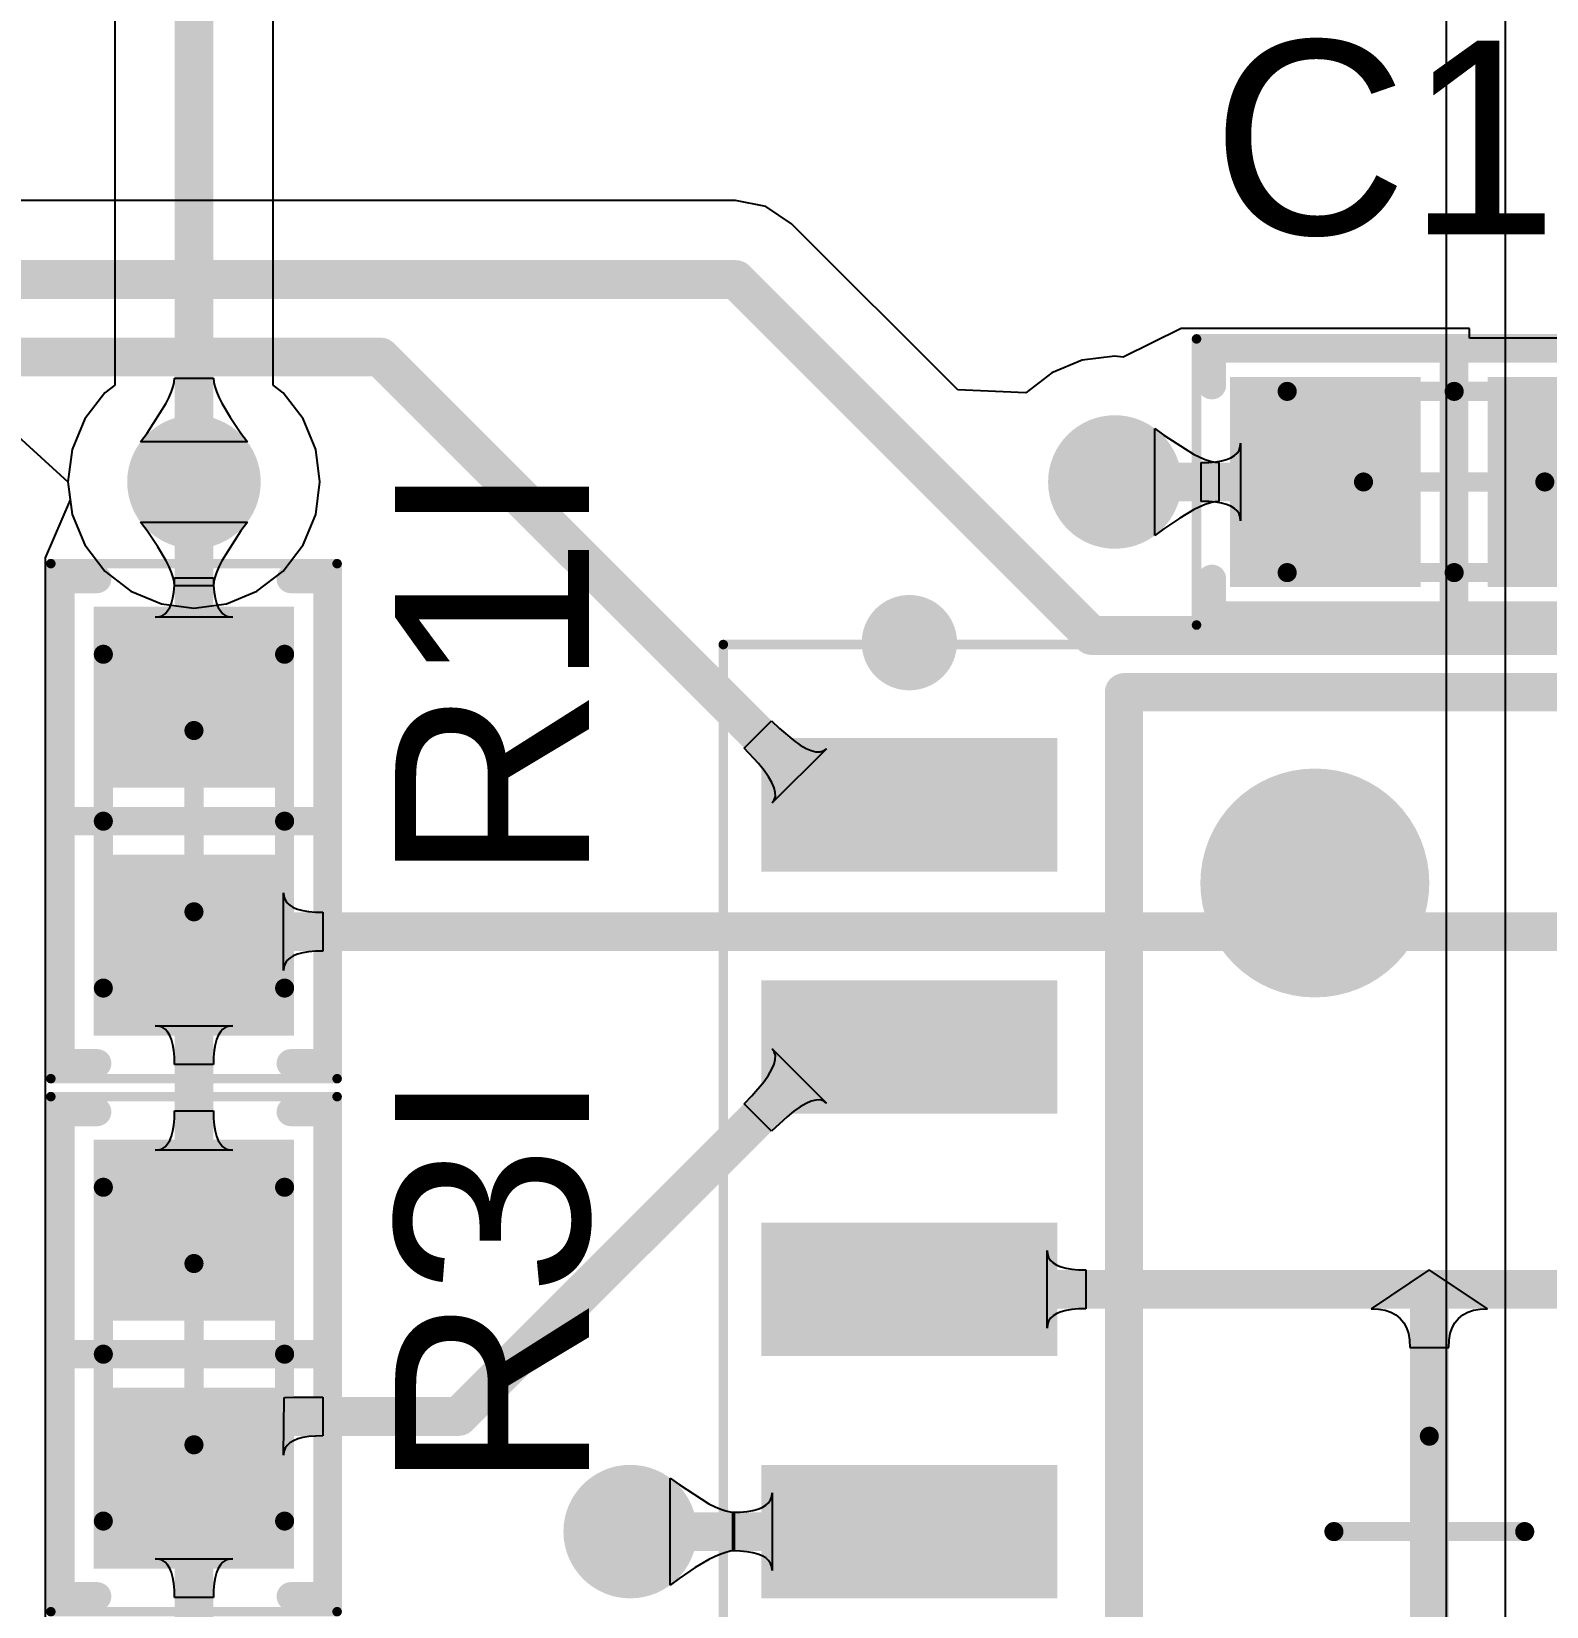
# Model space of a CAD drawing. Header units: inches. Extents: x -0.14 to 3.29, y -0.08 to 7.88.
# Drawn here: x 2.3459 to 2.6585, y 4.03 to 4.355 of the extents above; entities that cross this region are included whole.
import ezdxf

# ---------------------------------------------------------------- set-up
doc = ezdxf.new("R2010")
doc.units = ezdxf.units.IN
doc.header["$MEASUREMENT"] = 0
for name, color, linetype in [('Bottom Layer', 5, 'Continuous'), ('Top 3D Body', 56, 'Continuous'), ('Top Courtyard', 56, 'Continuous'), ('Top Layer', 1, 'Continuous'), ('Top Overlay', 2, 'Continuous'), ('Top Paste', 8, 'Continuous'), ('Top Solder', 216, 'Continuous'), ('Via Holes', 16, 'Continuous')]:
    doc.layers.add(name, color=color, linetype=linetype)
doc.styles.add('Arial', font='', dxfattribs={"height": 0.2})
doc.styles.get('Arial').set_extended_font_data('Arial')

# ---------------------------------------------------------------- blocks, each defined once
blk = doc.blocks.new('34355DA5_B1DA_47C2_A88A_ECF82120A4F7_251')
at = {"layer": 'Top Layer'}
for points in [[(-0.13583, 0.13819), (-0.13583, 0.16181), (-0.07874, 0.16181), (-0.07874, 0.13819)], [(-0.13583, 0.08819), (-0.13583, 0.11181), (-0.07874, 0.11181), (-0.07874, 0.08819)], [(-0.13583, 0.03819), (-0.13583, 0.06181), (-0.07874, 0.06181), (-0.07874, 0.03819)], [(-0.13583, -0.01181), (-0.13583, 0.01181), (-0.07874, 0.01181), (-0.07874, -0.01181)]]:
    blk.add_hatch(color=1, dxfattribs=at).paths.add_polyline_path(points)
at = {"layer": 'Top Paste'}
for points in [[(-0.13583, 0.13819), (-0.13583, 0.16181), (-0.07874, 0.16181), (-0.07874, 0.13819)], [(-0.13583, 0.08819), (-0.13583, 0.11181), (-0.07874, 0.11181), (-0.07874, 0.08819)], [(-0.13583, 0.03819), (-0.13583, 0.06181), (-0.07874, 0.06181), (-0.07874, 0.03819)], [(-0.13583, -0.01181), (-0.13583, 0.01181), (-0.07874, 0.01181), (-0.07874, -0.01181)]]:
    blk.add_hatch(color=8, dxfattribs=at).paths.add_polyline_path(points)
at = {"layer": 'Top Solder'}
for points in [[(-0.13779, 0.13622), (-0.13779, 0.16378), (-0.07677, 0.16378), (-0.07677, 0.13622)], [(-0.13779, 0.08622), (-0.13779, 0.11378), (-0.07677, 0.11378), (-0.07677, 0.08622)], [(-0.13779, 0.03622), (-0.13779, 0.06378), (-0.07677, 0.06378), (-0.07677, 0.03622)], [(-0.13779, -0.01378), (-0.13779, 0.01378), (-0.07677, 0.01378), (-0.07677, -0.01378)]]:
    blk.add_hatch(color=216, dxfattribs=at).paths.add_polyline_path(points)
at = {"layer": 'Top Courtyard'}
for points in [[(-0.14567, 0.18307, 0.00197, 0.00197, 0), (0.14567, 0.18307, 0.00197, 0.00197, 0)], [(-0.14567, -0.18307, 0.00197, 0.00197, 0), (-0.14567, 0.18307, 0.00197, 0.00197, 0)], [(0, -0.01969, 0.00394, 0.00394, 0), (0, 0.01969, 0.00394, 0.00394, 0)], [(-0.01968, 0, 0.00394, 0.00394, 0), (0.01969, 0, 0.00394, 0.00394, 0)]]:
    blk.add_lwpolyline(points, format="xyseb", dxfattribs=at)
for points in [[(-0.14616, 0.18307, 0.000984, 0.000984, 1), (-0.14518, 0.18307, 0.000984, 0.000984, 1)], [(-0.14616, 0.18307, 0.000984, 0.000984, 1), (-0.14518, 0.18307, 0.000984, 0.000984, 1)], [(-0.00098, 0.01969, 0.00197, 0.00197, 1), (0.00098, 0.01969, 0.00197, 0.00197, 1)], [(-0.02067, 0, 0.00197, 0.00197, 1), (-0.0187, 0, 0.00197, 0.00197, 1)], [(0.0187, 0, 0.00197, 0.00197, 1), (0.02067, 0, 0.00197, 0.00197, 1)]]:
    blk.add_lwpolyline(points, format="xyseb", close=True, dxfattribs=at)
at = {"layer": 'Top Overlay'}
for points in [[(-0.10236, 0.18346, 0.00984, 0.00984, 1), (-0.1122, 0.18346, 0.00984, 0.00984, 1)], [(-0.11467, 0.18346, 0.00492, 0.00492, 1), (-0.10974, 0.18346, 0.00492, 0.00492, 1)], [(-0.10482, 0.18346, 0.00492, 0.00492, 1), (-0.0999, 0.18346, 0.00492, 0.00492, 1)], [(-0.06496, 0.17323, 0.00394, 0.00394, 1), (-0.06102, 0.17323, 0.00394, 0.00394, 1)], [(-0.06496, 0.17323, 0.00394, 0.00394, 1), (-0.06102, 0.17323, 0.00394, 0.00394, 1)], [(-0.01181, 0.13386, 0.02362, 0.02362, 1), (-0.03543, 0.13386, 0.02362, 0.02362, 1)], [(-0.04134, 0.13386, 0.01181, 0.01181, 1), (-0.02953, 0.13386, 0.01181, 0.01181, 1)], [(-0.01772, 0.13386, 0.01181, 0.01181, 1), (-0.00591, 0.13386, 0.01181, 0.01181, 1)]]:
    blk.add_lwpolyline(points, format="xyseb", close=True, dxfattribs=at)
for points in [[(-0.06299, 0.17323, 0.00787, 0.00787, 0), (0.06299, 0.17323, 0.00787, 0.00787, 0)], [(-0.06299, -0.17323, 0.00787, 0.00787, 0), (-0.06299, 0.17323, 0.00787, 0.00787, 0)]]:
    blk.add_lwpolyline(points, format="xyseb", dxfattribs=at)
blk = doc.blocks.new('RES_0603_1608_358')
at = {"layer": 'Top Layer'}
for points in [[(-0.04232, -0.0187), (-0.04232, 0.0187), (-0.00886, 0.0187), (-0.00886, -0.0187)], [(0.00886, -0.0187), (0.00886, 0.0187), (0.04232, 0.0187), (0.04232, -0.0187)]]:
    blk.add_hatch(color=1, dxfattribs=at).paths.add_polyline_path(points)
at = {"layer": 'Top Paste'}
for points in [[(-0.04232, -0.0187), (-0.04232, 0.0187), (-0.00886, 0.0187), (-0.00886, -0.0187)], [(0.00886, -0.0187), (0.00886, 0.0187), (0.04232, 0.0187), (0.04232, -0.0187)]]:
    blk.add_hatch(color=8, dxfattribs=at).paths.add_polyline_path(points)
at = {"layer": 'Top Solder'}
for points in [[(-0.04429, -0.02067), (-0.04429, 0.02067), (-0.00689, 0.02067), (-0.00689, -0.02067)], [(0.00689, -0.02067), (0.00689, 0.02067), (0.04429, 0.02067), (0.04429, -0.02067)]]:
    blk.add_hatch(color=216, dxfattribs=at).paths.add_polyline_path(points)
at = {"layer": 'Top 3D Body'}
for points in [[(0.03445, 0.0187, 0.00394, 0.00394, 0), (-0.03445, 0.0187, 0.00394, 0.00394, 0)], [(-0.03445, -0.0187, 0.00394, 0.00394, 0), (-0.03445, 0.0187, 0.00394, 0.00394, 0)], [(0.03445, -0.0187, 0.00394, 0.00394, 0), (0.03445, 0.0187, 0.00394, 0.00394, 0)], [(0.03445, -0.0187, 0.00394, 0.00394, 0), (-0.03445, -0.0187, 0.00394, 0.00394, 0)]]:
    blk.add_lwpolyline(points, format="xyseb", dxfattribs=at)
for points in [[(-0.03543, 0.0187, 0.00197, 0.00197, 1), (-0.03346, 0.0187, 0.00197, 0.00197, 1)], [(-0.03543, 0.0187, 0.00197, 0.00197, 1), (-0.03346, 0.0187, 0.00197, 0.00197, 1)], [(0.03347, 0.0187, 0.00197, 0.00197, 1), (0.03543, 0.0187, 0.00197, 0.00197, 1)], [(0.03347, 0.0187, 0.00197, 0.00197, 1), (0.03543, 0.0187, 0.00197, 0.00197, 1)], [(-0.03543, -0.0187, 0.00197, 0.00197, 1), (-0.03346, -0.0187, 0.00197, 0.00197, 1)], [(-0.03543, -0.0187, 0.00197, 0.00197, 1), (-0.03346, -0.0187, 0.00197, 0.00197, 1)], [(0.03347, -0.0187, 0.00197, 0.00197, 1), (0.03543, -0.0187, 0.00197, 0.00197, 1)], [(0.03347, -0.0187, 0.00197, 0.00197, 1), (0.03543, -0.0187, 0.00197, 0.00197, 1)]]:
    blk.add_lwpolyline(points, format="xyseb", close=True, dxfattribs=at)
at = {"layer": 'Top Courtyard'}
for points in [[(0.05315, 0.02953, 0.00197, 0.00197, 0), (-0.05315, 0.02953, 0.00197, 0.00197, 0)], [(-0.05315, -0.02953, 0.00197, 0.00197, 0), (-0.05315, 0.02953, 0.00197, 0.00197, 0)], [(0.05315, -0.02953, 0.00197, 0.00197, 0), (0.05315, 0.02953, 0.00197, 0.00197, 0)], [(0, -0.0187, 0.00394, 0.00394, 0), (0, 0.0187, 0.00394, 0.00394, 0)], [(0.0187, 0, 0.00394, 0.00394, 0), (-0.0187, 0, 0.00394, 0.00394, 0)], [(0.05315, -0.02953, 0.00197, 0.00197, 0), (-0.05315, -0.02953, 0.00197, 0.00197, 0)]]:
    blk.add_lwpolyline(points, format="xyseb", dxfattribs=at)
for points in [[(-0.05364, 0.02953, 0.000984, 0.000984, 1), (-0.05266, 0.02953, 0.000984, 0.000984, 1)], [(-0.05364, 0.02953, 0.000984, 0.000984, 1), (-0.05266, 0.02953, 0.000984, 0.000984, 1)], [(0.05266, 0.02953, 0.000984, 0.000984, 1), (0.05364, 0.02953, 0.000984, 0.000984, 1)], [(0.05266, 0.02953, 0.000984, 0.000984, 1), (0.05364, 0.02953, 0.000984, 0.000984, 1)], [(-0.00098, 0.0187, 0.00197, 0.00197, 1), (0.00099, 0.0187, 0.00197, 0.00197, 1)], [(-0.01969, 0, 0.00197, 0.00197, 1), (-0.01772, 0, 0.00197, 0.00197, 1)], [(0.01772, 0, 0.00197, 0.00197, 1), (0.01969, 0, 0.00197, 0.00197, 1)], [(-0.00098, -0.0187, 0.00197, 0.00197, 1), (0.00099, -0.0187, 0.00197, 0.00197, 1)], [(-0.05364, -0.02953, 0.000984, 0.000984, 1), (-0.05266, -0.02953, 0.000984, 0.000984, 1)], [(-0.05364, -0.02953, 0.000984, 0.000984, 1), (-0.05266, -0.02953, 0.000984, 0.000984, 1)], [(0.05266, -0.02953, 0.000984, 0.000984, 1), (0.05364, -0.02953, 0.000984, 0.000984, 1)], [(0.05266, -0.02953, 0.000984, 0.000984, 1), (0.05364, -0.02953, 0.000984, 0.000984, 1)]]:
    blk.add_lwpolyline(points, format="xyseb", close=True, dxfattribs=at)
at = {"layer": 'Top Overlay'}
for points in [[(0.05, 0.02756, 0.00591, 0.00591, 0), (-0.05, 0.02756, 0.00591, 0.00591, 0)], [(-0.05, 0.02, 0.00591, 0.00591, 0), (-0.05, 0.02756, 0.00591, 0.00591, 0)], [(0, -0.02756, 0.00591, 0.00591, 0), (0, 0.02756, 0.00591, 0.00591, 0)], [(0.05, 0.02, 0.00591, 0.00591, 0), (0.05, 0.02756, 0.00591, 0.00591, 0)], [(-0.05, -0.02756, 0.00591, 0.00591, 0), (-0.05, -0.02, 0.00591, 0.00591, 0)], [(0.05, -0.02756, 0.00591, 0.00591, 0), (0.05, -0.02, 0.00591, 0.00591, 0)], [(0.05, -0.02756, 0.00591, 0.00591, 0), (-0.05, -0.02756, 0.00591, 0.00591, 0)]]:
    blk.add_lwpolyline(points, format="xyseb", dxfattribs=at)
for points in [[(-0.05148, 0.02756, 0.00295, 0.00295, 1), (-0.04852, 0.02756, 0.00295, 0.00295, 1)], [(-0.05148, 0.02756, 0.00295, 0.00295, 1), (-0.04852, 0.02756, 0.00295, 0.00295, 1)], [(-0.00148, 0.02756, 0.00295, 0.00295, 1), (0.00148, 0.02756, 0.00295, 0.00295, 1)], [(0.04852, 0.02756, 0.00295, 0.00295, 1), (0.05148, 0.02756, 0.00295, 0.00295, 1)], [(0.04852, 0.02756, 0.00295, 0.00295, 1), (0.05148, 0.02756, 0.00295, 0.00295, 1)], [(-0.05148, 0.02, 0.00295, 0.00295, 1), (-0.04852, 0.02, 0.00295, 0.00295, 1)], [(0.04852, 0.02, 0.00295, 0.00295, 1), (0.05148, 0.02, 0.00295, 0.00295, 1)], [(-0.05148, -0.02, 0.00295, 0.00295, 1), (-0.04852, -0.02, 0.00295, 0.00295, 1)], [(0.04852, -0.02, 0.00295, 0.00295, 1), (0.05148, -0.02, 0.00295, 0.00295, 1)], [(-0.05148, -0.02756, 0.00295, 0.00295, 1), (-0.04852, -0.02756, 0.00295, 0.00295, 1)], [(-0.05148, -0.02756, 0.00295, 0.00295, 1), (-0.04852, -0.02756, 0.00295, 0.00295, 1)], [(-0.00148, -0.02756, 0.00295, 0.00295, 1), (0.00148, -0.02756, 0.00295, 0.00295, 1)], [(0.04852, -0.02756, 0.00295, 0.00295, 1), (0.05148, -0.02756, 0.00295, 0.00295, 1)], [(0.04852, -0.02756, 0.00295, 0.00295, 1), (0.05148, -0.02756, 0.00295, 0.00295, 1)]]:
    blk.add_lwpolyline(points, format="xyseb", close=True, dxfattribs=at)
blk = doc.blocks.new('RES_0603_1608_378')
at = {"layer": 'Top Layer'}
for points in [[(-0.04232, -0.0187), (-0.04232, 0.0187), (-0.00886, 0.0187), (-0.00886, -0.0187)], [(0.00886, -0.0187), (0.00886, 0.0187), (0.04232, 0.0187), (0.04232, -0.0187)]]:
    blk.add_hatch(color=1, dxfattribs=at).paths.add_polyline_path(points)
at = {"layer": 'Top Paste'}
for points in [[(-0.04232, -0.0187), (-0.04232, 0.0187), (-0.00886, 0.0187), (-0.00886, -0.0187)], [(0.00886, -0.0187), (0.00886, 0.0187), (0.04232, 0.0187), (0.04232, -0.0187)]]:
    blk.add_hatch(color=8, dxfattribs=at).paths.add_polyline_path(points)
at = {"layer": 'Top Solder'}
for points in [[(-0.04429, -0.02067), (-0.04429, 0.02067), (-0.00689, 0.02067), (-0.00689, -0.02067)], [(0.00689, -0.02067), (0.00689, 0.02067), (0.04429, 0.02067), (0.04429, -0.02067)]]:
    blk.add_hatch(color=216, dxfattribs=at).paths.add_polyline_path(points)
at = {"layer": 'Top 3D Body'}
for points in [[(0.03445, 0.0187, 0.00394, 0.00394, 0), (-0.03445, 0.0187, 0.00394, 0.00394, 0)], [(-0.03445, -0.0187, 0.00394, 0.00394, 0), (-0.03445, 0.0187, 0.00394, 0.00394, 0)], [(0.03445, -0.0187, 0.00394, 0.00394, 0), (0.03445, 0.0187, 0.00394, 0.00394, 0)], [(0.03445, -0.0187, 0.00394, 0.00394, 0), (-0.03445, -0.0187, 0.00394, 0.00394, 0)]]:
    blk.add_lwpolyline(points, format="xyseb", dxfattribs=at)
for points in [[(-0.03543, 0.0187, 0.00197, 0.00197, 1), (-0.03346, 0.0187, 0.00197, 0.00197, 1)], [(-0.03543, 0.0187, 0.00197, 0.00197, 1), (-0.03346, 0.0187, 0.00197, 0.00197, 1)], [(0.03347, 0.0187, 0.00197, 0.00197, 1), (0.03543, 0.0187, 0.00197, 0.00197, 1)], [(0.03347, 0.0187, 0.00197, 0.00197, 1), (0.03543, 0.0187, 0.00197, 0.00197, 1)], [(-0.03543, -0.0187, 0.00197, 0.00197, 1), (-0.03346, -0.0187, 0.00197, 0.00197, 1)], [(-0.03543, -0.0187, 0.00197, 0.00197, 1), (-0.03346, -0.0187, 0.00197, 0.00197, 1)], [(0.03347, -0.0187, 0.00197, 0.00197, 1), (0.03543, -0.0187, 0.00197, 0.00197, 1)], [(0.03347, -0.0187, 0.00197, 0.00197, 1), (0.03543, -0.0187, 0.00197, 0.00197, 1)]]:
    blk.add_lwpolyline(points, format="xyseb", close=True, dxfattribs=at)
at = {"layer": 'Top Courtyard'}
for points in [[(0.05315, 0.02953, 0.00197, 0.00197, 0), (-0.05315, 0.02953, 0.00197, 0.00197, 0)], [(-0.05315, -0.02953, 0.00197, 0.00197, 0), (-0.05315, 0.02953, 0.00197, 0.00197, 0)], [(0.05315, -0.02953, 0.00197, 0.00197, 0), (0.05315, 0.02953, 0.00197, 0.00197, 0)], [(0, -0.0187, 0.00394, 0.00394, 0), (0, 0.0187, 0.00394, 0.00394, 0)], [(0.0187, 0, 0.00394, 0.00394, 0), (-0.0187, 0, 0.00394, 0.00394, 0)], [(0.05315, -0.02953, 0.00197, 0.00197, 0), (-0.05315, -0.02953, 0.00197, 0.00197, 0)]]:
    blk.add_lwpolyline(points, format="xyseb", dxfattribs=at)
for points in [[(-0.05364, 0.02953, 0.000984, 0.000984, 1), (-0.05266, 0.02953, 0.000984, 0.000984, 1)], [(-0.05364, 0.02953, 0.000984, 0.000984, 1), (-0.05266, 0.02953, 0.000984, 0.000984, 1)], [(0.05266, 0.02953, 0.000984, 0.000984, 1), (0.05364, 0.02953, 0.000984, 0.000984, 1)], [(0.05266, 0.02953, 0.000984, 0.000984, 1), (0.05364, 0.02953, 0.000984, 0.000984, 1)], [(-0.00098, 0.0187, 0.00197, 0.00197, 1), (0.00099, 0.0187, 0.00197, 0.00197, 1)], [(-0.01969, 0, 0.00197, 0.00197, 1), (-0.01772, 0, 0.00197, 0.00197, 1)], [(0.01772, 0, 0.00197, 0.00197, 1), (0.01969, 0, 0.00197, 0.00197, 1)], [(-0.00098, -0.0187, 0.00197, 0.00197, 1), (0.00099, -0.0187, 0.00197, 0.00197, 1)], [(-0.05364, -0.02953, 0.000984, 0.000984, 1), (-0.05266, -0.02953, 0.000984, 0.000984, 1)], [(-0.05364, -0.02953, 0.000984, 0.000984, 1), (-0.05266, -0.02953, 0.000984, 0.000984, 1)], [(0.05266, -0.02953, 0.000984, 0.000984, 1), (0.05364, -0.02953, 0.000984, 0.000984, 1)], [(0.05266, -0.02953, 0.000984, 0.000984, 1), (0.05364, -0.02953, 0.000984, 0.000984, 1)]]:
    blk.add_lwpolyline(points, format="xyseb", close=True, dxfattribs=at)
at = {"layer": 'Top Overlay'}
for points in [[(0.05, 0.02756, 0.00591, 0.00591, 0), (-0.05, 0.02756, 0.00591, 0.00591, 0)], [(-0.05, 0.02, 0.00591, 0.00591, 0), (-0.05, 0.02756, 0.00591, 0.00591, 0)], [(0, -0.02756, 0.00591, 0.00591, 0), (0, 0.02756, 0.00591, 0.00591, 0)], [(0.05, 0.02, 0.00591, 0.00591, 0), (0.05, 0.02756, 0.00591, 0.00591, 0)], [(-0.05, -0.02756, 0.00591, 0.00591, 0), (-0.05, -0.02, 0.00591, 0.00591, 0)], [(0.05, -0.02756, 0.00591, 0.00591, 0), (0.05, -0.02, 0.00591, 0.00591, 0)], [(0.05, -0.02756, 0.00591, 0.00591, 0), (-0.05, -0.02756, 0.00591, 0.00591, 0)]]:
    blk.add_lwpolyline(points, format="xyseb", dxfattribs=at)
for points in [[(-0.05148, 0.02756, 0.00295, 0.00295, 1), (-0.04852, 0.02756, 0.00295, 0.00295, 1)], [(-0.05148, 0.02756, 0.00295, 0.00295, 1), (-0.04852, 0.02756, 0.00295, 0.00295, 1)], [(-0.00148, 0.02756, 0.00295, 0.00295, 1), (0.00148, 0.02756, 0.00295, 0.00295, 1)], [(0.04852, 0.02756, 0.00295, 0.00295, 1), (0.05148, 0.02756, 0.00295, 0.00295, 1)], [(0.04852, 0.02756, 0.00295, 0.00295, 1), (0.05148, 0.02756, 0.00295, 0.00295, 1)], [(-0.05148, 0.02, 0.00295, 0.00295, 1), (-0.04852, 0.02, 0.00295, 0.00295, 1)], [(0.04852, 0.02, 0.00295, 0.00295, 1), (0.05148, 0.02, 0.00295, 0.00295, 1)], [(-0.05148, -0.02, 0.00295, 0.00295, 1), (-0.04852, -0.02, 0.00295, 0.00295, 1)], [(0.04852, -0.02, 0.00295, 0.00295, 1), (0.05148, -0.02, 0.00295, 0.00295, 1)], [(-0.05148, -0.02756, 0.00295, 0.00295, 1), (-0.04852, -0.02756, 0.00295, 0.00295, 1)], [(-0.05148, -0.02756, 0.00295, 0.00295, 1), (-0.04852, -0.02756, 0.00295, 0.00295, 1)], [(-0.00148, -0.02756, 0.00295, 0.00295, 1), (0.00148, -0.02756, 0.00295, 0.00295, 1)], [(0.04852, -0.02756, 0.00295, 0.00295, 1), (0.05148, -0.02756, 0.00295, 0.00295, 1)], [(0.04852, -0.02756, 0.00295, 0.00295, 1), (0.05148, -0.02756, 0.00295, 0.00295, 1)]]:
    blk.add_lwpolyline(points, format="xyseb", close=True, dxfattribs=at)
blk = doc.blocks.new('CAP_0603_1608_466')
at = {"layer": 'Top Layer'}
for points in [[(-0.04429, -0.01969), (-0.04429, 0.01968), (-0.00886, 0.01968), (-0.00886, -0.01969)], [(0.00886, -0.01969), (0.00886, 0.01968), (0.04429, 0.01968), (0.04429, -0.01969)]]:
    blk.add_hatch(color=1, dxfattribs=at).paths.add_polyline_path(points)
at = {"layer": 'Top Paste'}
for points in [[(-0.04429, -0.01969), (-0.04429, 0.01968), (-0.00886, 0.01968), (-0.00886, -0.01969)], [(0.00886, -0.01969), (0.00886, 0.01968), (0.04429, 0.01968), (0.04429, -0.01969)]]:
    blk.add_hatch(color=8, dxfattribs=at).paths.add_polyline_path(points)
at = {"layer": 'Top Solder'}
for points in [[(-0.04626, -0.02165), (-0.04626, 0.02165), (-0.00689, 0.02165), (-0.00689, -0.02165)], [(0.00689, -0.02165), (0.00689, 0.02165), (0.04626, 0.02165), (0.04626, -0.02165)]]:
    blk.add_hatch(color=216, dxfattribs=at).paths.add_polyline_path(points)
at = {"layer": 'Top 3D Body'}
for points in [[(-0.03445, 0.0187, 0.00394, 0.00394, 0), (0.03445, 0.0187, 0.00394, 0.00394, 0)], [(-0.03445, -0.0187, 0.00394, 0.00394, 0), (-0.03445, 0.0187, 0.00394, 0.00394, 0)], [(0.03445, -0.0187, 0.00394, 0.00394, 0), (0.03445, 0.0187, 0.00394, 0.00394, 0)], [(-0.03445, -0.0187, 0.00394, 0.00394, 0), (0.03445, -0.0187, 0.00394, 0.00394, 0)]]:
    blk.add_lwpolyline(points, format="xyseb", dxfattribs=at)
for points in [[(-0.03543, 0.0187, 0.00197, 0.00197, 1), (-0.03346, 0.0187, 0.00197, 0.00197, 1)], [(-0.03543, 0.0187, 0.00197, 0.00197, 1), (-0.03346, 0.0187, 0.00197, 0.00197, 1)], [(0.03347, 0.0187, 0.00197, 0.00197, 1), (0.03543, 0.0187, 0.00197, 0.00197, 1)], [(0.03347, 0.0187, 0.00197, 0.00197, 1), (0.03543, 0.0187, 0.00197, 0.00197, 1)], [(-0.03543, -0.0187, 0.00197, 0.00197, 1), (-0.03346, -0.0187, 0.00197, 0.00197, 1)], [(-0.03543, -0.0187, 0.00197, 0.00197, 1), (-0.03346, -0.0187, 0.00197, 0.00197, 1)], [(0.03347, -0.0187, 0.00197, 0.00197, 1), (0.03543, -0.0187, 0.00197, 0.00197, 1)], [(0.03347, -0.0187, 0.00197, 0.00197, 1), (0.03543, -0.0187, 0.00197, 0.00197, 1)]]:
    blk.add_lwpolyline(points, format="xyseb", close=True, dxfattribs=at)
at = {"layer": 'Top Courtyard'}
for points in [[(-0.05315, 0.02953, 0.00197, 0.00197, 0), (0.05315, 0.02953, 0.00197, 0.00197, 0)], [(-0.05315, -0.02953, 0.00197, 0.00197, 0), (-0.05315, 0.02953, 0.00197, 0.00197, 0)], [(0.05315, -0.02953, 0.00197, 0.00197, 0), (0.05315, 0.02953, 0.00197, 0.00197, 0)], [(0, -0.0187, 0.00394, 0.00394, 0), (0, 0.0187, 0.00394, 0.00394, 0)], [(-0.0187, 0, 0.00394, 0.00394, 0), (0.0187, 0, 0.00394, 0.00394, 0)], [(-0.05315, -0.02953, 0.00197, 0.00197, 0), (0.05315, -0.02953, 0.00197, 0.00197, 0)]]:
    blk.add_lwpolyline(points, format="xyseb", dxfattribs=at)
for points in [[(-0.05364, 0.02953, 0.000984, 0.000984, 1), (-0.05266, 0.02953, 0.000984, 0.000984, 1)], [(-0.05364, 0.02953, 0.000984, 0.000984, 1), (-0.05266, 0.02953, 0.000984, 0.000984, 1)], [(0.05266, 0.02953, 0.000984, 0.000984, 1), (0.05364, 0.02953, 0.000984, 0.000984, 1)], [(0.05266, 0.02953, 0.000984, 0.000984, 1), (0.05364, 0.02953, 0.000984, 0.000984, 1)], [(-0.00098, 0.0187, 0.00197, 0.00197, 1), (0.00099, 0.0187, 0.00197, 0.00197, 1)], [(-0.01968, 0, 0.00197, 0.00197, 1), (-0.01772, 0, 0.00197, 0.00197, 1)], [(0.01772, 0, 0.00197, 0.00197, 1), (0.01969, 0, 0.00197, 0.00197, 1)], [(-0.00098, -0.0187, 0.00197, 0.00197, 1), (0.00099, -0.0187, 0.00197, 0.00197, 1)], [(-0.05364, -0.02953, 0.000984, 0.000984, 1), (-0.05266, -0.02953, 0.000984, 0.000984, 1)], [(-0.05364, -0.02953, 0.000984, 0.000984, 1), (-0.05266, -0.02953, 0.000984, 0.000984, 1)], [(0.05266, -0.02953, 0.000984, 0.000984, 1), (0.05364, -0.02953, 0.000984, 0.000984, 1)], [(0.05266, -0.02953, 0.000984, 0.000984, 1), (0.05364, -0.02953, 0.000984, 0.000984, 1)]]:
    blk.add_lwpolyline(points, format="xyseb", close=True, dxfattribs=at)
at = {"layer": 'Top Overlay'}
for points in [[(-0.05, 0.02, 0.00591, 0.00591, 0), (-0.05, 0.02756, 0.00591, 0.00591, 0)], [(-0.05, 0.02756, 0.00591, 0.00591, 0), (0.05, 0.02756, 0.00591, 0.00591, 0)], [(0, -0.02756, 0.00591, 0.00591, 0), (0, 0.02756, 0.00591, 0.00591, 0)], [(0.05, 0.02, 0.00591, 0.00591, 0), (0.05, 0.02756, 0.00591, 0.00591, 0)], [(-0.05, -0.02756, 0.00591, 0.00591, 0), (-0.05, -0.02, 0.00591, 0.00591, 0)], [(0.05, -0.02756, 0.00591, 0.00591, 0), (0.05, -0.02, 0.00591, 0.00591, 0)], [(-0.05, -0.02756, 0.00591, 0.00591, 0), (0.05, -0.02756, 0.00591, 0.00591, 0)]]:
    blk.add_lwpolyline(points, format="xyseb", dxfattribs=at)
for points in [[(-0.05147, 0.02756, 0.00295, 0.00295, 1), (-0.04852, 0.02756, 0.00295, 0.00295, 1)], [(-0.05147, 0.02756, 0.00295, 0.00295, 1), (-0.04852, 0.02756, 0.00295, 0.00295, 1)], [(-0.00147, 0.02756, 0.00295, 0.00295, 1), (0.00148, 0.02756, 0.00295, 0.00295, 1)], [(0.04853, 0.02756, 0.00295, 0.00295, 1), (0.05148, 0.02756, 0.00295, 0.00295, 1)], [(0.04853, 0.02756, 0.00295, 0.00295, 1), (0.05148, 0.02756, 0.00295, 0.00295, 1)], [(-0.05147, 0.02, 0.00295, 0.00295, 1), (-0.04852, 0.02, 0.00295, 0.00295, 1)], [(0.04853, 0.02, 0.00295, 0.00295, 1), (0.05148, 0.02, 0.00295, 0.00295, 1)], [(-0.05147, -0.02, 0.00295, 0.00295, 1), (-0.04852, -0.02, 0.00295, 0.00295, 1)], [(0.04853, -0.02, 0.00295, 0.00295, 1), (0.05148, -0.02, 0.00295, 0.00295, 1)], [(-0.05147, -0.02756, 0.00295, 0.00295, 1), (-0.04852, -0.02756, 0.00295, 0.00295, 1)], [(-0.05147, -0.02756, 0.00295, 0.00295, 1), (-0.04852, -0.02756, 0.00295, 0.00295, 1)], [(-0.00147, -0.02756, 0.00295, 0.00295, 1), (0.00148, -0.02756, 0.00295, 0.00295, 1)], [(0.04853, -0.02756, 0.00295, 0.00295, 1), (0.05148, -0.02756, 0.00295, 0.00295, 1)], [(0.04853, -0.02756, 0.00295, 0.00295, 1), (0.05148, -0.02756, 0.00295, 0.00295, 1)]]:
    blk.add_lwpolyline(points, format="xyseb", close=True, dxfattribs=at)

msp = doc.modelspace()

# ---------------------------------------------------------------- hatches: boundary and pattern name
at = {"layer": 'Bottom Layer'}
h = msp.add_hatch(color=5, dxfattribs=at)
edge = h.paths.add_edge_path()
edge.add_arc((2.37945, 4.26205), 0.01378, 0, 360)
h = msp.add_hatch(color=5, dxfattribs=at)
edge = h.paths.add_edge_path()
edge.add_arc((2.56945, 4.26205), 0.01378, 0, 360)
h = msp.add_hatch(color=5, dxfattribs=at)
edge = h.paths.add_edge_path()
edge.add_arc((2.46946, 4.04543), 0.01378, 0, 360)
at = {"layer": 'Top Layer'}
h = msp.add_hatch(color=1, dxfattribs=at)
edge = h.paths.add_edge_path()
edge.add_arc((2.37945, 4.26205), 0.01378, 0, 360)
h = msp.add_hatch(color=1, dxfattribs=at)
edge = h.paths.add_edge_path()
edge.add_arc((2.56945, 4.26205), 0.01378, 0, 360)
h = msp.add_hatch(color=1, dxfattribs=at)
edge = h.paths.add_edge_path()
edge.add_arc((2.46946, 4.04543), 0.01378, 0, 360)
at = {"layer": 'Via Holes'}
h = msp.add_hatch(color=7, dxfattribs=at)
edge = h.paths.add_edge_path()
edge.add_arc((2.37945, 4.26205), 0.00689, 0, 360)
h = msp.add_hatch(color=7, dxfattribs=at)
edge = h.paths.add_edge_path()
edge.add_arc((2.56945, 4.26205), 0.00689, 0, 360)
h = msp.add_hatch(color=7, dxfattribs=at)
edge = h.paths.add_edge_path()
edge.add_arc((2.46946, 4.04543), 0.00689, 0, 360)

# ---------------------------------------------------------------- linework, layer by layer
at = {"layer": 'Bottom Layer'}
for p, q in [((2.6378, 6.73228), (2.6378, 3.71)), ((2.65003, 3.71), (2.65003, 6.73228)), ((2.36314, 4.87443), (2.36314, 4.28202)), ((2.39576, 4.28202), (2.39576, 4.87443)), ((2.36314, 4.28202), (2.36106, 4.28043)), ((2.37482, 4.2807), (2.37517, 4.28175)), ((2.37517, 4.28175), (2.37538, 4.28268)), ((2.37538, 4.28268), (2.37545, 4.2835)), ((2.37545, 4.2835), (2.38345, 4.2835)), ((2.38345, 4.2835), (2.38352, 4.28268)), ((2.38352, 4.28268), (2.38373, 4.28175)), ((2.38373, 4.28175), (2.38408, 4.2807)), ((2.39784, 4.28043), (2.39576, 4.28202)), ((2.36106, 4.28043), (2.35693, 4.27505)), ((2.36976, 4.27213), (2.3737, 4.27829)), ((2.3737, 4.27829), (2.37433, 4.27955)), ((2.37433, 4.27955), (2.37482, 4.2807)), ((2.38408, 4.2807), (2.38457, 4.27955)), ((2.38457, 4.27955), (2.3852, 4.27829)), ((2.3852, 4.27829), (2.38689, 4.27543)), ((2.40197, 4.27505), (2.39784, 4.28043)), ((2.35693, 4.27505), (2.35433, 4.26878)), ((2.38689, 4.27543), (2.38913, 4.27213)), ((2.40457, 4.26878), (2.40197, 4.27505)), ((2.36843, 4.27032), (2.36976, 4.27213)), ((2.38913, 4.27213), (2.39047, 4.27032)), ((2.35433, 4.26878), (2.35345, 4.26205)), ((2.39047, 4.27032), (2.36843, 4.27032)), ((2.40545, 4.26205), (2.40457, 4.26878)), ((2.35345, 4.26205), (2.35433, 4.25532)), ((2.40457, 4.25532), (2.40545, 4.26205)), ((2.35433, 4.25532), (2.35693, 4.24905)), ((2.40197, 4.24905), (2.40457, 4.25532)), ((2.35693, 4.24905), (2.36106, 4.24366)), ((2.39784, 4.24366), (2.40197, 4.24905)), ((2.36106, 4.24366), (2.36645, 4.23953)), ((2.39245, 4.23953), (2.39784, 4.24366)), ((2.36645, 4.23953), (2.37272, 4.23693)), ((2.38618, 4.23693), (2.39245, 4.23953)), ((2.37272, 4.23693), (2.37945, 4.23604)), ((2.37945, 4.23604), (2.38618, 4.23693))]:
    msp.add_line(p, q, dxfattribs=at)
msp.add_lwpolyline([(2.37945, 4.26205, 0.008, 0.008, 0), (2.37945, 4.89441, 0.008, 0.008, 0)], format="xyseb", dxfattribs=at)
msp.add_lwpolyline([(2.37745, 4.26205, 0.004, 0.004, 1), (2.38145, 4.26205, 0.004, 0.004, 1)], format="xyseb", close=True, dxfattribs=at)
at = {"layer": 'Top Layer'}
for p, q in [((2.49121, 4.32014), (2.149, 4.32014)), ((2.49746, 4.3189), (2.49121, 4.32014)), ((2.50275, 4.31536), (2.49746, 4.3189)), ((2.53706, 4.28105), (2.50275, 4.31536)), ((2.58316, 4.29373), (2.57116, 4.28782)), ((2.64259, 4.29373), (2.58316, 4.29373)), ((2.58316, 4.29373), (2.58316, 4.29373)), ((2.64259, 4.29173), (2.64259, 4.29373)), ((2.66102, 4.29173), (2.64259, 4.29173)), ((2.56945, 4.28805), (2.56272, 4.28716)), ((2.57116, 4.28782), (2.56945, 4.28805)), ((2.55645, 4.28456), (2.55106, 4.28043)), ((2.56272, 4.28716), (2.55645, 4.28456)), ((2.55106, 4.28043), (2.53706, 4.28105)), ((2.34311, 4.27151), (2.35345, 4.26205)), ((2.57772, 4.25103), (2.57772, 4.27306)), ((2.57772, 4.27306), (2.57954, 4.27173)), ((2.57954, 4.27173), (2.58569, 4.2678)), ((2.5941, 4.26749), (2.59467, 4.26801)), ((2.59467, 4.26801), (2.59507, 4.26861)), ((2.59507, 4.26861), (2.59532, 4.26929)), ((2.59532, 4.26929), (2.5954, 4.27005)), ((2.5954, 4.27005), (2.5954, 4.25405)), ((2.58569, 4.2678), (2.58696, 4.26717)), ((2.58696, 4.26717), (2.58811, 4.26668)), ((2.58728, 4.26605), (2.58882, 4.26609)), ((2.58728, 4.25805), (2.58728, 4.26605)), ((2.58811, 4.26668), (2.58915, 4.26633)), ((2.58882, 4.26609), (2.5902, 4.26621)), ((2.58915, 4.26633), (2.59008, 4.26612)), ((2.59008, 4.26612), (2.5909, 4.26605)), ((2.5902, 4.26621), (2.59142, 4.26641)), ((2.5909, 4.26605), (2.5909, 4.25805)), ((2.59142, 4.26641), (2.59247, 4.26669)), ((2.59247, 4.26669), (2.59337, 4.26705)), ((2.59337, 4.26705), (2.5941, 4.26749)), ((2.35345, 4.26205), (2.35393, 4.25837)), ((2.35393, 4.25837), (2.34875, 4.24637)), ((2.58569, 4.25629), (2.58284, 4.25461)), ((2.58696, 4.25692), (2.58569, 4.25629)), ((2.58811, 4.25741), (2.58696, 4.25692)), ((2.58882, 4.25801), (2.58728, 4.25805)), ((2.58915, 4.25777), (2.58811, 4.25741)), ((2.5902, 4.25789), (2.58882, 4.25801)), ((2.59008, 4.25798), (2.58915, 4.25777)), ((2.5909, 4.25805), (2.59008, 4.25798)), ((2.59142, 4.25769), (2.5902, 4.25789)), ((2.59247, 4.25741), (2.59142, 4.25769)), ((2.59337, 4.25705), (2.59247, 4.25741)), ((2.5941, 4.25661), (2.59337, 4.25705)), ((2.59467, 4.25609), (2.5941, 4.25661)), ((2.59507, 4.25549), (2.59467, 4.25609)), ((2.59532, 4.25481), (2.59507, 4.25549)), ((2.36976, 4.25196), (2.36843, 4.25377)), ((2.36843, 4.25377), (2.39047, 4.25377)), ((2.37201, 4.24866), (2.36976, 4.25196)), ((2.38913, 4.25196), (2.3852, 4.2458)), ((2.39047, 4.25377), (2.38913, 4.25196)), ((2.57954, 4.25236), (2.57772, 4.25103)), ((2.58284, 4.25461), (2.57954, 4.25236)), ((2.5954, 4.25405), (2.59532, 4.25481)), ((2.3737, 4.2458), (2.37201, 4.24866)), ((2.34875, 4.24637), (2.34875, 4.24637)), ((2.34875, 4.24637), (2.34875, 4.18891)), ((2.37433, 4.24454), (2.3737, 4.2458)), ((2.3852, 4.2458), (2.38457, 4.24454)), ((2.37482, 4.24339), (2.37433, 4.24454)), ((2.37517, 4.24235), (2.37482, 4.24339)), ((2.37538, 4.24141), (2.37517, 4.24235)), ((2.37541, 4.24071), (2.37545, 4.24225)), ((2.37545, 4.24225), (2.38345, 4.24225)), ((2.38345, 4.24225), (2.38349, 4.24071)), ((2.38373, 4.24235), (2.38352, 4.24141)), ((2.38408, 4.24339), (2.38373, 4.24235)), ((2.38457, 4.24454), (2.38408, 4.24339)), ((2.37509, 4.23811), (2.37529, 4.23933)), ((2.37529, 4.23933), (2.37541, 4.24071)), ((2.37545, 4.24059), (2.37538, 4.24141)), ((2.38345, 4.24059), (2.37545, 4.24059)), ((2.38352, 4.24141), (2.38345, 4.24059)), ((2.38349, 4.24071), (2.38361, 4.23933)), ((2.38361, 4.23933), (2.38381, 4.23811)), ((2.37349, 4.23486), (2.37401, 4.23543)), ((2.37401, 4.23543), (2.37445, 4.23616)), ((2.37445, 4.23616), (2.37481, 4.23705)), ((2.37481, 4.23705), (2.37509, 4.23811)), ((2.38381, 4.23811), (2.38409, 4.23705)), ((2.38409, 4.23705), (2.38445, 4.23616)), ((2.38445, 4.23616), (2.38489, 4.23543)), ((2.38489, 4.23543), (2.38541, 4.23486)), ((2.37145, 4.23413), (2.37221, 4.23421)), ((2.38745, 4.23413), (2.37145, 4.23413)), ((2.37221, 4.23421), (2.37289, 4.23446)), ((2.37289, 4.23446), (2.37349, 4.23486)), ((2.38541, 4.23486), (2.38601, 4.23446)), ((2.38601, 4.23446), (2.38669, 4.23421)), ((2.38669, 4.23421), (2.38745, 4.23413)), ((2.49297, 4.20712), (2.49862, 4.21278)), ((2.49862, 4.21278), (2.50028, 4.21118)), ((2.50028, 4.21118), (2.50323, 4.20867)), ((2.49593, 4.20394), (2.49297, 4.20712)), ((2.50994, 4.207), (2.49874, 4.19581)), ((2.50323, 4.20867), (2.50454, 4.20775)), ((2.50454, 4.20775), (2.50573, 4.20706)), ((2.50573, 4.20706), (2.5068, 4.2066)), ((2.5068, 4.2066), (2.50776, 4.20636)), ((2.50776, 4.20636), (2.5086, 4.20635)), ((2.5086, 4.20635), (2.50933, 4.20656)), ((2.50933, 4.20656), (2.50994, 4.207)), ((2.49708, 4.20252), (2.49593, 4.20394)), ((2.49799, 4.20121), (2.49708, 4.20252)), ((2.49868, 4.20002), (2.49799, 4.20121)), ((2.49915, 4.19895), (2.49868, 4.20002)), ((2.49874, 4.19581), (2.49919, 4.19642)), ((2.49939, 4.19799), (2.49915, 4.19895)), ((2.49919, 4.19642), (2.4994, 4.19715)), ((2.4994, 4.19715), (2.49939, 4.19799)), ((2.34875, 4.18891), (2.34875, 4.13772)), ((2.39791, 4.16124), (2.39791, 4.17724)), ((2.39791, 4.17724), (2.39799, 4.17648)), ((2.39799, 4.17648), (2.39824, 4.1758)), ((2.39824, 4.1758), (2.39864, 4.1752)), ((2.39864, 4.1752), (2.39921, 4.17468)), ((2.39921, 4.17468), (2.39994, 4.17424)), ((2.39994, 4.17424), (2.40083, 4.17388)), ((2.40083, 4.17388), (2.40189, 4.1736)), ((2.40189, 4.1736), (2.40311, 4.1734)), ((2.40311, 4.1734), (2.40449, 4.17328)), ((2.40449, 4.17328), (2.40603, 4.17324)), ((2.40603, 4.17324), (2.40603, 4.16524)), ((2.39994, 4.16424), (2.39921, 4.1638)), ((2.40083, 4.1646), (2.39994, 4.16424)), ((2.40189, 4.16488), (2.40083, 4.1646)), ((2.40311, 4.16508), (2.40189, 4.16488)), ((2.40449, 4.1652), (2.40311, 4.16508)), ((2.40603, 4.16524), (2.40449, 4.1652)), ((2.39799, 4.162), (2.39791, 4.16124)), ((2.39824, 4.16268), (2.39799, 4.162)), ((2.39864, 4.16328), (2.39824, 4.16268)), ((2.39921, 4.1638), (2.39864, 4.16328)), ((2.37221, 4.14976), (2.37145, 4.14984)), ((2.37145, 4.14984), (2.38745, 4.14984)), ((2.37289, 4.14952), (2.37221, 4.14976)), ((2.37349, 4.14912), (2.37289, 4.14952)), ((2.37401, 4.14856), (2.37349, 4.14912)), ((2.37445, 4.14784), (2.37401, 4.14856)), ((2.37481, 4.14696), (2.37445, 4.14784)), ((2.38445, 4.14784), (2.38409, 4.14696)), ((2.38489, 4.14856), (2.38445, 4.14784)), ((2.38541, 4.14912), (2.38489, 4.14856)), ((2.38601, 4.14952), (2.38541, 4.14912)), ((2.38669, 4.14976), (2.38601, 4.14952)), ((2.38745, 4.14984), (2.38669, 4.14976)), ((2.37509, 4.14592), (2.37481, 4.14696)), ((2.37529, 4.14472), (2.37509, 4.14592)), ((2.37541, 4.14336), (2.37529, 4.14472)), ((2.38361, 4.14472), (2.38349, 4.14336)), ((2.38381, 4.14592), (2.38361, 4.14472)), ((2.38409, 4.14696), (2.38381, 4.14592)), ((2.49919, 4.14444), (2.49874, 4.14505)), ((2.49874, 4.14505), (2.50994, 4.13386)), ((2.4994, 4.14372), (2.49919, 4.14444)), ((2.37545, 4.14184), (2.37541, 4.14336)), ((2.38345, 4.14184), (2.37545, 4.14184)), ((2.38349, 4.14336), (2.38345, 4.14184)), ((2.49868, 4.14084), (2.49915, 4.14192)), ((2.49915, 4.14192), (2.49939, 4.14287)), ((2.49939, 4.14287), (2.4994, 4.14372)), ((2.49456, 4.13539), (2.49708, 4.13835)), ((2.49708, 4.13835), (2.49799, 4.13965)), ((2.49799, 4.13965), (2.49868, 4.14084)), ((2.34875, 4.13772), (2.34875, 4.13772)), ((2.34875, 4.13772), (2.34875, 4.13637)), ((2.34875, 4.13637), (2.34875, 4.13637)), ((2.34875, 4.13637), (2.34875, 4.07891)), ((2.49297, 4.13374), (2.49456, 4.13539)), ((2.37541, 4.13071), (2.37545, 4.13225)), ((2.37545, 4.13225), (2.38345, 4.13225)), ((2.38345, 4.13225), (2.38349, 4.13071)), ((2.49862, 4.12808), (2.49297, 4.13374)), ((2.50323, 4.13219), (2.50181, 4.13105)), ((2.50454, 4.13311), (2.50323, 4.13219)), ((2.50573, 4.1338), (2.50454, 4.13311)), ((2.5068, 4.13427), (2.50573, 4.1338)), ((2.50776, 4.1345), (2.5068, 4.13427)), ((2.5086, 4.13452), (2.50776, 4.1345)), ((2.50933, 4.1343), (2.5086, 4.13452)), ((2.50994, 4.13386), (2.50933, 4.1343)), ((2.37481, 4.12705), (2.37509, 4.12811)), ((2.37509, 4.12811), (2.37529, 4.12933)), ((2.37529, 4.12933), (2.37541, 4.13071)), ((2.38349, 4.13071), (2.38361, 4.12933)), ((2.38361, 4.12933), (2.38381, 4.12811)), ((2.38381, 4.12811), (2.38409, 4.12705)), ((2.50181, 4.13105), (2.49862, 4.12808)), ((2.37289, 4.12446), (2.37349, 4.12486)), ((2.37349, 4.12486), (2.37401, 4.12543)), ((2.37401, 4.12543), (2.37445, 4.12616)), ((2.37445, 4.12616), (2.37481, 4.12705)), ((2.38409, 4.12705), (2.38445, 4.12616)), ((2.38445, 4.12616), (2.38489, 4.12543)), ((2.38489, 4.12543), (2.38541, 4.12486)), ((2.38541, 4.12486), (2.38601, 4.12446)), ((2.37145, 4.12413), (2.37221, 4.12421)), ((2.38745, 4.12413), (2.37145, 4.12413)), ((2.37221, 4.12421), (2.37289, 4.12446)), ((2.38601, 4.12446), (2.38669, 4.12421)), ((2.38669, 4.12421), (2.38745, 4.12413)), ((2.55547, 4.08743), (2.55547, 4.10343)), ((2.55547, 4.10343), (2.55555, 4.10267)), ((2.55555, 4.10267), (2.55579, 4.10199)), ((2.55579, 4.10199), (2.55619, 4.10139)), ((2.55619, 4.10139), (2.55675, 4.10087)), ((2.55675, 4.10087), (2.55747, 4.10043)), ((2.55747, 4.10043), (2.55835, 4.10007)), ((2.55835, 4.10007), (2.55939, 4.09979)), ((2.55939, 4.09979), (2.56059, 4.09959)), ((2.56059, 4.09959), (2.56195, 4.09947)), ((2.56195, 4.09947), (2.56347, 4.09943)), ((2.56347, 4.09943), (2.56347, 4.09143)), ((2.63433, 4.09943), (2.62233, 4.09143)), ((2.64633, 4.09143), (2.63433, 4.09943)), ((2.63433, 4.09943), (2.63433, 4.09943)), ((2.63433, 4.09943), (2.63433, 4.09943)), ((2.63433, 4.09943), (2.63433, 4.09943)), ((2.63433, 4.09943), (2.63433, 4.09943)), ((2.63433, 4.09943), (2.63433, 4.09943)), ((2.63433, 4.09943), (2.63433, 4.09943)), ((2.63433, 4.09943), (2.63433, 4.09943)), ((2.63433, 4.09943), (2.63433, 4.09943)), ((2.63433, 4.09943), (2.63433, 4.09943)), ((2.63433, 4.09943), (2.63433, 4.09943)), ((2.55619, 4.08947), (2.55579, 4.08887)), ((2.55675, 4.08999), (2.55619, 4.08947)), ((2.55747, 4.09043), (2.55675, 4.08999)), ((2.55835, 4.09079), (2.55747, 4.09043)), ((2.55939, 4.09107), (2.55835, 4.09079)), ((2.56059, 4.09127), (2.55939, 4.09107)), ((2.56195, 4.09139), (2.56059, 4.09127)), ((2.56347, 4.09143), (2.56195, 4.09139)), ((2.62233, 4.09143), (2.62385, 4.09135)), ((2.62385, 4.09135), (2.62521, 4.09111)), ((2.62521, 4.09111), (2.62641, 4.09071)), ((2.62641, 4.09071), (2.62745, 4.09015)), ((2.62745, 4.09015), (2.62833, 4.08943)), ((2.62833, 4.08943), (2.62905, 4.08855)), ((2.63961, 4.08855), (2.64033, 4.08943)), ((2.64033, 4.08943), (2.64121, 4.09015)), ((2.64121, 4.09015), (2.64225, 4.09071)), ((2.64225, 4.09071), (2.64345, 4.09111)), ((2.64345, 4.09111), (2.64481, 4.09135)), ((2.64481, 4.09135), (2.64633, 4.09143)), ((2.55555, 4.08819), (2.55547, 4.08743)), ((2.55579, 4.08887), (2.55555, 4.08819)), ((2.62905, 4.08855), (2.62961, 4.08751)), ((2.62961, 4.08751), (2.63001, 4.08631)), ((2.63001, 4.08631), (2.63025, 4.08495)), ((2.63841, 4.08495), (2.63865, 4.08631)), ((2.63865, 4.08631), (2.63905, 4.08751)), ((2.63905, 4.08751), (2.63961, 4.08855)), ((2.63025, 4.08495), (2.63033, 4.08343)), ((2.63033, 4.08343), (2.63833, 4.08343)), ((2.63833, 4.08343), (2.63841, 4.08495)), ((2.34875, 4.07891), (2.34875, 4.02772)), ((2.39791, 4.06119), (2.39803, 4.07307)), ((2.39803, 4.07307), (2.39811, 4.07309)), ((2.39811, 4.07309), (2.39835, 4.07311)), ((2.39835, 4.07311), (2.40003, 4.07316)), ((2.40003, 4.07316), (2.40603, 4.07319)), ((2.40603, 4.07319), (2.40603, 4.06519)), ((2.39866, 4.06323), (2.39825, 4.06263)), ((2.39923, 4.06375), (2.39866, 4.06323)), ((2.39996, 4.06419), (2.39923, 4.06375)), ((2.40085, 4.06455), (2.39996, 4.06419)), ((2.40191, 4.06483), (2.40085, 4.06455)), ((2.40312, 4.06503), (2.40191, 4.06483)), ((2.4045, 4.06515), (2.40312, 4.06503)), ((2.40603, 4.06519), (2.4045, 4.06515)), ((2.398, 4.06195), (2.39791, 4.06119)), ((2.39825, 4.06263), (2.398, 4.06195)), ((2.47773, 4.03441), (2.47773, 4.05645)), ((2.47773, 4.05645), (2.47955, 4.05512)), ((2.47955, 4.05512), (2.4857, 4.05119)), ((2.49866, 4.05267), (2.49874, 4.05343)), ((2.49874, 4.05343), (2.49874, 4.03743)), ((2.4857, 4.05119), (2.48697, 4.05056)), ((2.48697, 4.05056), (2.48812, 4.05006)), ((2.49582, 4.05007), (2.49671, 4.05043)), ((2.49671, 4.05043), (2.49745, 4.05087)), ((2.49745, 4.05087), (2.49801, 4.05139)), ((2.49801, 4.05139), (2.49842, 4.05199)), ((2.49842, 4.05199), (2.49866, 4.05267)), ((2.48812, 4.05006), (2.48916, 4.04971)), ((2.48916, 4.04971), (2.49009, 4.0495)), ((2.49009, 4.0495), (2.49091, 4.04943)), ((2.49062, 4.04943), (2.49217, 4.04947)), ((2.49062, 4.04143), (2.49062, 4.04943)), ((2.49091, 4.04943), (2.49091, 4.04143)), ((2.49217, 4.04947), (2.49355, 4.04959)), ((2.49355, 4.04959), (2.49477, 4.04979)), ((2.49477, 4.04979), (2.49582, 4.05007)), ((2.48812, 4.0408), (2.48697, 4.04031)), ((2.48916, 4.04115), (2.48812, 4.0408)), ((2.49009, 4.04136), (2.48916, 4.04115)), ((2.49091, 4.04143), (2.49009, 4.04136)), ((2.49217, 4.04139), (2.49062, 4.04143)), ((2.49355, 4.04127), (2.49217, 4.04139)), ((2.49477, 4.04107), (2.49355, 4.04127)), ((2.49582, 4.04079), (2.49477, 4.04107)), ((2.49671, 4.04043), (2.49582, 4.04079)), ((2.49745, 4.03999), (2.49671, 4.04043)), ((2.37221, 4.03976), (2.37145, 4.03984)), ((2.37145, 4.03984), (2.38745, 4.03984)), ((2.37289, 4.03952), (2.37221, 4.03976)), ((2.37349, 4.03912), (2.37289, 4.03952)), ((2.37401, 4.03856), (2.37349, 4.03912)), ((2.37445, 4.03784), (2.37401, 4.03856)), ((2.37481, 4.03696), (2.37445, 4.03784)), ((2.38445, 4.03784), (2.38409, 4.03696)), ((2.38489, 4.03856), (2.38445, 4.03784)), ((2.38541, 4.03912), (2.38489, 4.03856)), ((2.38601, 4.03952), (2.38541, 4.03912)), ((2.38669, 4.03976), (2.38601, 4.03952)), ((2.38745, 4.03984), (2.38669, 4.03976)), ((2.48285, 4.03799), (2.47955, 4.03575)), ((2.4857, 4.03968), (2.48285, 4.03799)), ((2.48697, 4.04031), (2.4857, 4.03968)), ((2.49801, 4.03947), (2.49745, 4.03999)), ((2.49842, 4.03887), (2.49801, 4.03947)), ((2.49866, 4.03819), (2.49842, 4.03887)), ((2.49874, 4.03743), (2.49866, 4.03819)), ((2.37509, 4.03592), (2.37481, 4.03696)), ((2.37529, 4.03472), (2.37509, 4.03592)), ((2.37541, 4.03336), (2.37529, 4.03472)), ((2.38361, 4.03472), (2.38349, 4.03336)), ((2.38381, 4.03592), (2.38361, 4.03472)), ((2.38409, 4.03696), (2.38381, 4.03592)), ((2.47955, 4.03575), (2.47773, 4.03441)), ((2.37545, 4.03184), (2.37541, 4.03336)), ((2.38345, 4.03184), (2.37545, 4.03184)), ((2.38349, 4.03336), (2.38345, 4.03184))]:
    msp.add_line(p, q, dxfattribs=at)
for points in [[(2.14224, 4.30383, 0.008, 0.008, 0), (2.49121, 4.30383, 0.008, 0.008, 0)], [(2.49121, 4.30383, 0.008, 0.008, 0), (2.56468, 4.23036, 0.008, 0.008, 0)], [(2.15121, 4.28783, 0.008, 0.008, 0), (2.41792, 4.28783, 0.008, 0.008, 0)], [(2.41792, 4.28783, 0.008, 0.008, 0), (2.51032, 4.19543, 0.008, 0.008, 0)], [(2.37945, 4.21764, 0.008, 0.008, 0), (2.37945, 4.26205, 0.008, 0.008, 0)], [(2.56945, 4.26205, 0.008, 0.008, 0), (2.61287, 4.26205, 0.008, 0.008, 0)], [(2.56468, 4.23036, 0.008, 0.008, 0), (2.68995, 4.23036, 0.008, 0.008, 0)], [(2.51032, 4.19543, 0.008, 0.008, 0), (2.52705, 4.19543, 0.008, 0.008, 0)], [(2.37945, 4.16646, 0.008, 0.008, 0), (2.38224, 4.16924, 0.008, 0.008, 0)], [(2.37945, 4.10764, 0.008, 0.008, 0), (2.37945, 4.16646, 0.008, 0.008, 0)], [(2.38224, 4.16924, 0.008, 0.008, 0), (2.70107, 4.16924, 0.008, 0.008, 0)], [(2.43407, 4.06919, 0.008, 0.008, 0), (2.51032, 4.14543, 0.008, 0.008, 0)], [(2.51032, 4.14543, 0.008, 0.008, 0), (2.52705, 4.14543, 0.008, 0.008, 0)], [(2.52705, 4.09543, 0.008, 0.008, 0), (2.63433, 4.09543, 0.008, 0.008, 0)], [(2.63433, 4.09543, 0.008, 0.008, 0), (2.74161, 4.09543, 0.008, 0.008, 0)], [(2.63433, 3.99543, 0.008, 0.008, 0), (2.63433, 4.09543, 0.008, 0.008, 0)], [(2.37945, 4.05646, 0.008, 0.008, 0), (2.39218, 4.06919, 0.008, 0.008, 0)], [(2.39218, 4.06919, 0.008, 0.008, 0), (2.43407, 4.06919, 0.008, 0.008, 0)], [(2.37945, 3.99764, 0.008, 0.008, 0), (2.37945, 4.05646, 0.008, 0.008, 0)], [(2.46946, 4.04543, 0.008, 0.008, 0), (2.52705, 4.04543, 0.008, 0.008, 0)]]:
    msp.add_lwpolyline(points, format="xyseb", dxfattribs=at)
for points in [[(2.48921, 4.30383, 0.004, 0.004, 1), (2.49321, 4.30383, 0.004, 0.004, 1)], [(2.48921, 4.30383, 0.004, 0.004, 1), (2.49321, 4.30383, 0.004, 0.004, 1)], [(2.41592, 4.28783, 0.004, 0.004, 1), (2.41992, 4.28783, 0.004, 0.004, 1)], [(2.41592, 4.28783, 0.004, 0.004, 1), (2.41992, 4.28783, 0.004, 0.004, 1)], [(2.37745, 4.26205, 0.004, 0.004, 1), (2.38145, 4.26205, 0.004, 0.004, 1)], [(2.56745, 4.26205, 0.004, 0.004, 1), (2.57145, 4.26205, 0.004, 0.004, 1)], [(2.61087, 4.26205, 0.004, 0.004, 1), (2.61487, 4.26205, 0.004, 0.004, 1)], [(2.56268, 4.23036, 0.004, 0.004, 1), (2.56668, 4.23036, 0.004, 0.004, 1)], [(2.56268, 4.23036, 0.004, 0.004, 1), (2.56668, 4.23036, 0.004, 0.004, 1)], [(2.37745, 4.21764, 0.004, 0.004, 1), (2.38145, 4.21764, 0.004, 0.004, 1)], [(2.50832, 4.19543, 0.004, 0.004, 1), (2.51232, 4.19543, 0.004, 0.004, 1)], [(2.50832, 4.19543, 0.004, 0.004, 1), (2.51232, 4.19543, 0.004, 0.004, 1)], [(2.52505, 4.19543, 0.004, 0.004, 1), (2.52905, 4.19543, 0.004, 0.004, 1)], [(2.37745, 4.16646, 0.004, 0.004, 1), (2.38145, 4.16646, 0.004, 0.004, 1)], [(2.37745, 4.16646, 0.004, 0.004, 1), (2.38145, 4.16646, 0.004, 0.004, 1)], [(2.38024, 4.16924, 0.004, 0.004, 1), (2.38424, 4.16924, 0.004, 0.004, 1)], [(2.38024, 4.16924, 0.004, 0.004, 1), (2.38424, 4.16924, 0.004, 0.004, 1)], [(2.50832, 4.14543, 0.004, 0.004, 1), (2.51232, 4.14543, 0.004, 0.004, 1)], [(2.50832, 4.14543, 0.004, 0.004, 1), (2.51232, 4.14543, 0.004, 0.004, 1)], [(2.52505, 4.14543, 0.004, 0.004, 1), (2.52905, 4.14543, 0.004, 0.004, 1)], [(2.37745, 4.10764, 0.004, 0.004, 1), (2.38145, 4.10764, 0.004, 0.004, 1)], [(2.52505, 4.09543, 0.004, 0.004, 1), (2.52905, 4.09543, 0.004, 0.004, 1)], [(2.63233, 4.09543, 0.004, 0.004, 1), (2.63633, 4.09543, 0.004, 0.004, 1)], [(2.63233, 4.09543, 0.004, 0.004, 1), (2.63633, 4.09543, 0.004, 0.004, 1)], [(2.63233, 4.09543, 0.004, 0.004, 1), (2.63633, 4.09543, 0.004, 0.004, 1)], [(2.39018, 4.06919, 0.004, 0.004, 1), (2.39418, 4.06919, 0.004, 0.004, 1)], [(2.39018, 4.06919, 0.004, 0.004, 1), (2.39418, 4.06919, 0.004, 0.004, 1)], [(2.43207, 4.06919, 0.004, 0.004, 1), (2.43607, 4.06919, 0.004, 0.004, 1)], [(2.43207, 4.06919, 0.004, 0.004, 1), (2.43607, 4.06919, 0.004, 0.004, 1)], [(2.37745, 4.05646, 0.004, 0.004, 1), (2.38145, 4.05646, 0.004, 0.004, 1)], [(2.37745, 4.05646, 0.004, 0.004, 1), (2.38145, 4.05646, 0.004, 0.004, 1)], [(2.46746, 4.04543, 0.004, 0.004, 1), (2.47146, 4.04543, 0.004, 0.004, 1)], [(2.52505, 4.04543, 0.004, 0.004, 1), (2.52905, 4.04543, 0.004, 0.004, 1)]]:
    msp.add_lwpolyline(points, format="xyseb", close=True, dxfattribs=at)

# ---------------------------------------------------------------- block references
for name, p in [('CAP_0603_1608_466', (2.63945, 4.26205)), ('34355DA5_B1DA_47C2_A88A_ECF82120A4F7_251', (2.63433, 4.04543))]:
    msp.add_blockref(name, p)
at = {"rotation": 270}
for name, p in [('RES_0603_1608_378', (2.37945, 4.19205)), ('RES_0603_1608_358', (2.37945, 4.08205))]:
    msp.add_blockref(name, p, dxfattribs=at)

# ---------------------------------------------------------------- texts
at = {"layer": 'Top Overlay', "style": 'Arial'}
msp.add_text('C1I', height=0.04, dxfattribs=at).set_placement((2.58945, 4.31315))
for s, p in [('R1I', (2.46095, 4.17929)), ('R3I', (2.46095, 4.05379))]:
    msp.add_text(s, height=0.04, rotation=90, dxfattribs=at).set_placement(p)

doc.saveas('drawing.dxf')
